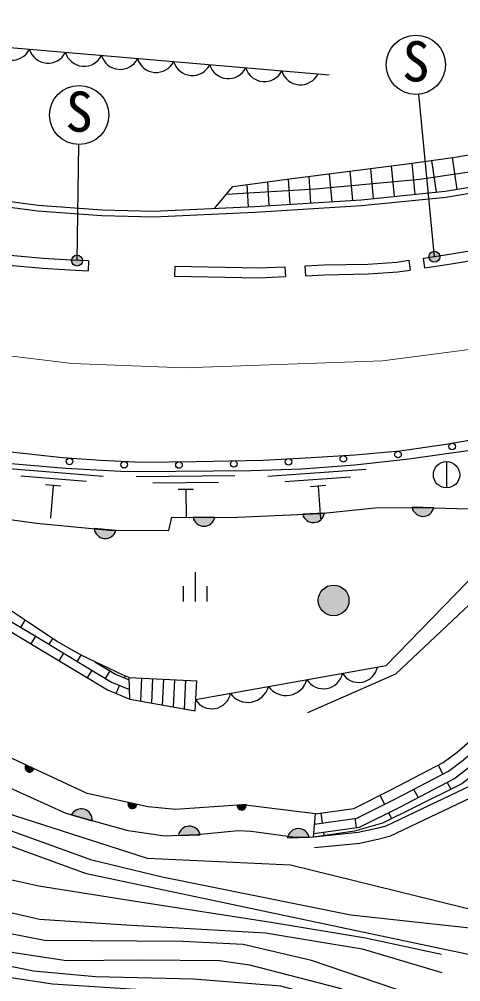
# Model space of a CAD drawing. Units: millimetres at full size, sheet at 1:1000; details may follow other scales. Extents: x 40000 to 680000, y 20000 to 380000.
# Drawn here: x 270376 to 290504, y 241459 to 285360 of the extents above; entities that cross this region are included whole.
import ezdxf
from ezdxf.enums import TextEntityAlignment as Align

# ---------------------------------------------------------------- set-up
doc = ezdxf.new("R2010")
doc.units = ezdxf.units.MM
doc.header["$LTSCALE"] = 1000
doc.linetypes.add('CHAIN', pattern=[18.5, 12, -1.5, 3.5, -1.5])
for name, color, linetype, lineweight in [('M-BGD', 7, 'Continuous', 25), ('M-BGD-EXST', 7, 'Continuous', 25), ('M-BMK', 2, 'CHAIN', 13)]:
    doc.layers.add(name, color=color, linetype=linetype, lineweight=lineweight)
doc.styles.add('ＭＳ ゴシック', font='')
doc.styles.get('ＭＳ ゴシック').set_extended_font_data('MS Gothic')

msp = doc.modelspace()

# ---------------------------------------------------------------- hatches: boundary and pattern name
at = {"layer": 'M-BGD'}
for points in [[(289274, 263078, -0.82183), (288283, 263108)], [(279291, 262641, -0.82183), (278301, 262648)], [(284287, 262831, -0.82183), (283297, 262786)], [(274779, 262037, -0.82183), (273793, 262130)], [(285409, 258853, -1), (284009, 258853, -0.41421), (284709, 259553, -0.41421)], [(271042, 251170, -0.4608), (270761, 251042, -0.4608), (270678, 251340)], [(275739, 249550, -0.4608), (275493, 249362, -0.4608), (275346, 249634)], [(280714, 249539, -0.4608), (280529, 249291, -0.4608), (280313, 249512)], [(272750, 249065, -0.82183), (273705, 248801)], [(277635, 248130, -0.82183), (278625, 248167)], [(282605, 248021, -0.82183), (283595, 248052)]]:
    msp.add_hatch(color=256, dxfattribs=at).paths.add_polyline_path(points)
at = {"layer": 'M-BGD-EXST'}
for points in [[(273232, 274472, -1), (272793, 274233, -1)], [(289522, 274649, -1), (289083, 274410, -1)]]:
    msp.add_hatch(color=256, dxfattribs=at).paths.add_polyline_path(points)

# ---------------------------------------------------------------- linework, layer by layer
at = {"layer": 'M-BGD'}
for p, q in [((288275, 278796), (288408, 277371)), ((289178, 278925), (289388, 277471)), ((290118, 279059), (290329, 277602)), ((285447, 278429), (285571, 277098)), ((286390, 278550), (286518, 277179)), ((287333, 278672), (287463, 277275)), ((281692, 277942), (281757, 276859)), ((282636, 278066), (282705, 276918)), ((283580, 278188), (283653, 276978)), ((284504, 278307), (284623, 277038)), ((280748, 277817), (280809, 276805)), ((273535, 274342), (273515, 273892)), ((277469, 274097), (277460, 273648)), ((289855, 265186), (289855, 263986)), ((274207, 264509), (269722, 264873)), ((286199, 264829), (281711, 264500)), ((273435, 264271), (270445, 264514)), ((280208, 264535), (275708, 264489)), ((285473, 264475), (282481, 264255)), ((272265, 264065), (271567, 264121)), ((271916, 264093), (271794, 262598)), ((279461, 264228), (276461, 264197)), ((278314, 263916), (277615, 263909)), ((277964, 263912), (277982, 262651)), ((284348, 264091), (283650, 264040)), ((283999, 264066), (284109, 262570)), ((289274, 263078), (288283, 263108)), ((279291, 262641), (278301, 262648)), ((284287, 262831), (283297, 262786)), ((274779, 262037), (273793, 262130)), ((278405, 258807), (278405, 260136)), ((277871, 258807), (277871, 259504)), ((278938, 258807), (278938, 259504)), ((270455, 257620), (270651, 257946)), ((270918, 256875), (271125, 257218)), ((271741, 256847), (271900, 257110)), ((272203, 256100), (272410, 256442)), ((273024, 256070), (273195, 256354)), ((273855, 256034), (273857, 256038)), ((273486, 255323), (273693, 255665)), ((274307, 255293), (274514, 255635)), ((275167, 255315), (275207, 255410)), ((275384, 255340), (278468, 255186)), ((275918, 254255), (275971, 255311)), ((276414, 254166), (276470, 255286)), ((276911, 254077), (276970, 255261)), ((277407, 253988), (277469, 255236)), ((277903, 253899), (277968, 255211)), ((278399, 253810), (278468, 255186)), ((274797, 254602), (274952, 254971)), ((275410, 254347), (278399, 253810)), ((271042, 251170), (270678, 251340)), ((289478, 251336), (289687, 250934)), ((288357, 250241), (288555, 249860)), ((289885, 250553), (290049, 250239)), ((286819, 249962), (287022, 249557)), ((275739, 249550), (275346, 249634)), ((280714, 249539), (280313, 249512)), ((272750, 249065), (273705, 248801)), ((284122, 249150), (284186, 248702)), ((287213, 249173), (287352, 248897)), ((285671, 248914), (285732, 248489)), ((277635, 248130), (278625, 248167)), ((282605, 248021), (283595, 248052)), ((284247, 248277), (284269, 248125))]:
    msp.add_line(p, q, dxfattribs=at)
for points in [[(199012, 310028), (203482, 308222), (210347, 305346), (218821, 301357), (226873, 295292), (231909, 292940), (239089, 289996), (240474, 288881), (244895, 285892), (255130, 281528), (261895, 278816), (265155, 277942), (268034, 277307), (271242, 276883), (274152, 276669), (276496, 276613), (281118, 276819), (285958, 277122), (289794, 277513), (292684, 277996)], [(198919, 309782), (203382, 307978), (210240, 305105), (218684, 301130), (226736, 295065), (231804, 292699), (238954, 289767), (240317, 288669), (244768, 285660), (255030, 281284), (261811, 278566), (265093, 277686), (267989, 277047), (271215, 276621), (274139, 276405), (276498, 276349), (281132, 276556), (285980, 276859), (289829, 277251), (292735, 277737)], [(284500, 282817), (269786, 284076), (264337, 285096)], [(279289, 276737), (280111, 277733), (282818, 278090), (288056, 278765), (290247, 279077), (293592, 279649), (298539, 280849), (303999, 281203)], [(279822, 277383), (283876, 277628), (288636, 278071), (291411, 278472), (294720, 279142), (297788, 279801)], [(288872, 274020), (288806, 274465), (289906, 274628), (292173, 275005), (293133, 275205), (293225, 274765)], [(273535, 274342), (272708, 274379), (271468, 274453), (270134, 274575), (269798, 274620), (269738, 274174)], [(288872, 274020), (289976, 274183), (292256, 274563), (293225, 274765)], [(269738, 274174), (270084, 274128), (271434, 274004), (272685, 273930), (273515, 273892)], [(277469, 274097), (281289, 274017), (282489, 274071), (282510, 273621)], [(283438, 273663), (283418, 274113), (284275, 274152), (286261, 274192), (287588, 274285), (288133, 274365), (288199, 273920)], [(277460, 273648), (281295, 273566), (282510, 273621)], [(283438, 273663), (284290, 273702), (286282, 273742), (287637, 273837), (288199, 273920)], [(275410, 254347), (275384, 255340), (275089, 255456), (273229, 256334), (272070, 256997), (270643, 257952), (269547, 258678), (267811, 259759), (257909, 264733), (257240, 265098), (256510, 265746), (255628, 266415), (254959, 267043), (254421, 267472), (253348, 268070), (250826, 269194), (249446, 269977), (248502, 270448), (247220, 271199)], [(283882, 249116), (285624, 249365), (287350, 250227), (289706, 251455), (290337, 251935), (292530, 253831), (294836, 256020), (296715, 257967), (297246, 258316), (299237, 259194), (301693, 260173), (305301, 261554), (307558, 262367), (311275, 263793), (314344, 265070), (319245, 267349), (322249, 268908), (324741, 270276)], [(283841, 248652), (285761, 248927), (287556, 249824), (289950, 251071), (290622, 251584), (292834, 253495), (295155, 255699), (297006, 257616), (297463, 257916), (299412, 258777), (301858, 259751), (305459, 261129), (307716, 261942), (311443, 263372), (314527, 264655), (319445, 266942), (322462, 268508), (324960, 269879)], [(283803, 248214), (285890, 248512), (287751, 249442), (290181, 250707), (290893, 251251), (293122, 253177), (295457, 255394), (297281, 257284), (297668, 257538), (299578, 258381), (302014, 259351), (305608, 260728), (307865, 261540), (311602, 262974), (314700, 264263), (319635, 266557), (322664, 268129), (325166, 269503)], [(289557, 242977), (273435, 246379), (263375, 250047), (256108, 253228), (252636, 254278), (236214, 259684), (227276, 261896), (210017, 266814), (206549, 266977)], [(260230, 266972), (261991, 266488), (264202, 265950), (265919, 265686), (267723, 265378), (269439, 265136), (272499, 264887), (275280, 264729), (277515, 264746), (280946, 264782), (283252, 264852), (285681, 265030), (288136, 265314), (291035, 265720), (293184, 266116), (295417, 266671), (297119, 267189), (292924, 262970)], [(260372, 267318), (262327, 266850), (263929, 266482), (266012, 266142), (267798, 265901), (269583, 265675), (272343, 265367), (274081, 265245), (275963, 265156), (278436, 265189), (281494, 265256), (283688, 265378), (285681, 265490), (287723, 265668), (289739, 265958), (292314, 266404), (294976, 266905), (296179, 267172)], [(289631, 242697), (286159, 243446), (281958, 244153), (275672, 245125), (271271, 245814), (268103, 246512), (263515, 248573), (257998, 251269), (255277, 252375), (251891, 253802), (247056, 255434), (241769, 256895), (235973, 258366), (229181, 259848), (223690, 260472), (217883, 261422), (211363, 262701), (206245, 263765), (198266, 265236)], [(259591, 264888), (262430, 264018), (265409, 263288), (268072, 262795), (271161, 262379), (274496, 262064), (277199, 262044), (277337, 262655), (279981, 262636), (284092, 262822), (286584, 263081), (288755, 263094), (292924, 262970)], [(205509, 262866), (209187, 262493), (216296, 261249), (224148, 259684), (236798, 257026), (244358, 255171), (250612, 253345), (257674, 250811), (259804, 249719), (266242, 245967), (269105, 244820), (271295, 244320), (275250, 244058), (281607, 243684), (286012, 242964), (289649, 241886)], [(278416, 254329), (287099, 255885), (293446, 262409)], [(289020, 240620), (283698, 242430), (280577, 243152), (277836, 243288), (271529, 243336), (269680, 243712), (266742, 244751), (263942, 246103), (259709, 248504), (257995, 249332), (256868, 249852), (252972, 251338), (248122, 252881), (242512, 254336), (236492, 255772), (234746, 256014), (219345, 259155), (214715, 259972), (208731, 260646)], [(283789, 248058), (283882, 249116), (280559, 249528), (277500, 249319), (276256, 249438), (273467, 250038), (269153, 252052), (265674, 254075), (262316, 256652), (260663, 257798), (259523, 258562), (258728, 259027), (258240, 259290), (257267, 259786), (256438, 260156)], [(292214, 259895), (287536, 255486), (283511, 253726)], [(213935, 258869), (217471, 258757), (222657, 257620), (228381, 256521), (235399, 254957), (241677, 253580), (251490, 250853), (255024, 249658), (259225, 247689), (264910, 244671), (267963, 243343), (270135, 242792), (272528, 242431), (275941, 242460), (279502, 242431), (280868, 242231), (284933, 241186), (288891, 239874)], [(283789, 248058), (282959, 248032), (280949, 248311), (280353, 248348), (278491, 248162), (277020, 248106), (275345, 248348), (272515, 249130), (270094, 250228), (267259, 251555), (265565, 252579), (264764, 253286), (263480, 254384), (262474, 255258), (261041, 256226), (259663, 257175), (257988, 258068), (256094, 258979)], [(269905, 257951), (271603, 256930), (273349, 255873), (274585, 255125), (275398, 254785)], [(269702, 257607), (271396, 256588), (273142, 255531), (274403, 254767), (275410, 254347)], [(298278, 257534), (297469, 256838), (294133, 253488), (291444, 251187), (290553, 250491), (288384, 249406), (286942, 248694), (285665, 248322), (283789, 248058)], [(327286, 257125), (326255, 255849), (322989, 253555), (322217, 253020), (319304, 251394), (316176, 249554), (305003, 244482), (298860, 243610), (291655, 242541), (289557, 242977)], [(288990, 239196), (285886, 240284), (282309, 241254), (278317, 241583), (273856, 241676), (271026, 241943), (268930, 242369), (266723, 243418), (261863, 245760), (257895, 247942), (256466, 248466), (252954, 249501), (245835, 251399), (236274, 253605), (228495, 254837), (223070, 255881), (219064, 256461)], [(273821, 256055), (274766, 255482), (275387, 255223)], [(322285, 254515), (315847, 250979), (304476, 245686), (297162, 244191), (291336, 243855), (285498, 244503), (276899, 246231), (273686, 247008), (264840, 250198)], [(225671, 253800), (229975, 253736), (237736, 252538), (246933, 250144), (253863, 248381), (257456, 247541), (259725, 246448), (264651, 243831), (267863, 242288), (269895, 241662), (271892, 241357), (276156, 241092), (279594, 240867), (282289, 240410), (286528, 238765)], [(264840, 250198), (265422, 250558), (276209, 247094), (282736, 246798), (291456, 244648), (297991, 245762), (307711, 248711), (311462, 250665), (313794, 251463)], [(290985, 250410), (287086, 248552), (286674, 248449), (285829, 248264), (283789, 248058)], [(291257, 249986), (287256, 248079), (286788, 247962), (285908, 247769), (283840, 247560)]]:
    msp.add_lwpolyline(points, dxfattribs=at)
for centre, radius in [((287643, 265511), 150), ((290117, 265871), 150), ((272663, 265194), 150), ((275159, 265044), 150), ((277658, 265029), 150), ((280157, 265077), 150), ((282655, 265171), 150), ((285151, 265310), 150), ((289855, 264586), 600), ((284709, 258853), 700)]:
    msp.add_circle(centre, radius, dxfattribs=at)
for centre, radius, start, end in [((270044, 284385), 889, 196.9217, 333.2988), ((271688, 284245), 889, 196.9217, 333.2988), ((273332, 284104), 889, 196.9217, 333.2988), ((274976, 283963), 889, 196.9217, 333.2988), ((276620, 283823), 889, 196.9217, 333.2988), ((278264, 283682), 889, 196.9217, 333.2988), ((279908, 283542), 889, 196.9217, 333.2988), ((281552, 283401), 889, 196.9217, 333.2988), ((283196, 283260), 889, 196.9217, 333.2988), ((288781, 263191), 505, 189.4772, 347.1354), ((278797, 262742), 505, 190.7435, 348.4017), ((283788, 262907), 505, 193.7716, 351.4298), ((274295, 262181), 505, 185.7654, 343.4236), ((284246, 255707), 886, 211.8781, 348.4462), ((285856, 255972), 863, 210.8241, 349.5002), ((282537, 255510), 994, 216.1538, 344.1706), ((280798, 255173), 970, 215.2561, 345.0683), ((279157, 254771), 863, 210.8241, 349.5002), ((270847, 251226), 203, 146.0136, 343.937), ((275536, 249561), 203, 158.9077, 356.8311), ((280516, 249494), 203, 174.9622, 12.8856), ((273201, 248839), 505, 355.7323, 153.3905), ((278134, 248051), 505, 13.3445, 171.0027), ((283103, 247938), 505, 12.9477, 170.6059)]:
    msp.add_arc(centre, radius, start, end, dxfattribs=at)
at = {"layer": 'M-BGD-EXST'}
for p, q in [((289303, 274529), (288588, 281940)), ((273013, 274353), (273087, 279643))]:
    msp.add_line(p, q, dxfattribs=at)
for centre, radius in [((288458, 283284), 1350), ((273106, 280993), 1350), ((273013, 274353), 250), ((289303, 274529), 250)]:
    msp.add_circle(centre, radius, dxfattribs=at)
at = {"layer": 'M-BMK'}
msp.add_lwpolyline([(198602, 299742), (208704, 295067), (229028, 284335), (236218, 280632), (243131, 277558), (247807, 275661), (254215, 273371), (257537, 272370), (261620, 271372), (266883, 270372), (272789, 269654), (277898, 269466), (286940, 269785), (293269, 270612), (297905, 271596), (305810, 274028), (312068, 276577), (318238, 279649), (323612, 283155), (332536, 289734), (338401, 294636), (342710, 298852), (349948, 305563)], dxfattribs=at)

# ---------------------------------------------------------------- texts
at = {"layer": 'M-BGD-EXST', "style": 'ＭＳ ゴシック'}
for p in [(287803, 281992), (272451, 279700)]:
    msp.add_text('S', height=1833, rotation=358.508, dxfattribs=at).set_placement(p, align=Align.BOTTOM_LEFT)

doc.saveas('drawing.dxf')
